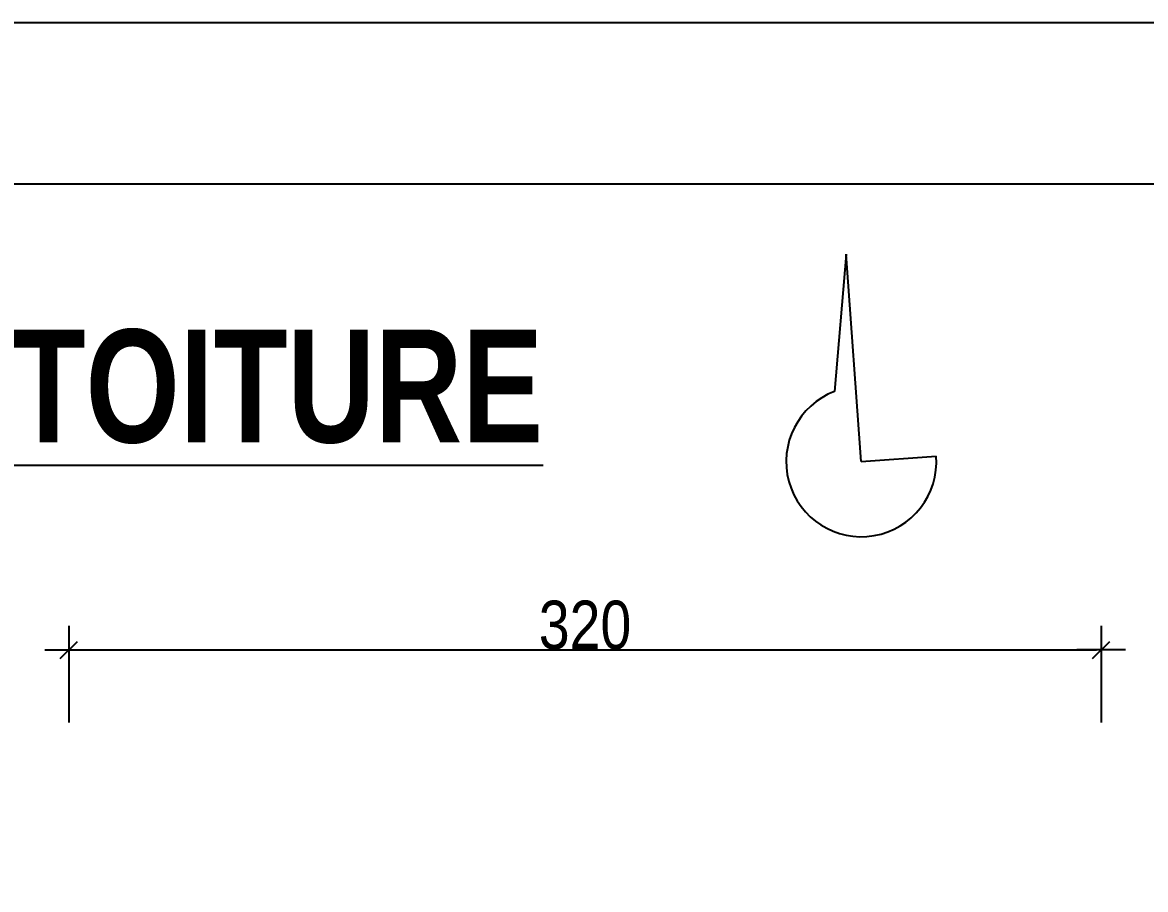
# Model space of a CAD drawing. Header units: centimetres. Extents: x 16433 to 114398, y -50094 to -12305.
# Drawn here: x 48949.9 to 49298, y -43212.6 to -42943.9 of the extents above; entities that cross this region are included whole.
import ezdxf
from ezdxf.enums import TextEntityAlignment as Align

# ---------------------------------------------------------------- set-up
doc = ezdxf.new("R2010")
doc.units = ezdxf.units.CM
doc.header["$LTSCALE"] = 0.5
doc.layers.get('DEFPOINTS').update_dxf_attribs({"linetype": 'CONTINUOUS'})
for name, color, linetype in [('01_fenetres', 171, 'CONTINUOUS'), ('01_linteaux', 2, 'CONTINUOUS'), ('01_texte', 230, 'CONTINUOUS'), ('AA_COTES', 2, 'CONTINUOUS')]:
    doc.layers.add(name, color=color, linetype=linetype)
doc.styles.add('impact', font='impact.ttf')
doc.styles.add('STYLE2', font='ARIALN.TTF')
doc.dimstyles.new('JB50', dxfattribs={"dimscale": 0.1, "dimtxt": 150, "dimasz": 15, "dimexe": 0.1, "dimexo": 0.1, "dimgap": 0.09, "dimtad": 1, "dimdec": 1, "dimdsep": 46, "dimtxsty": 'STYLE2', "dimblk1": 'BOND_G', "dimblk2": 'BOND_D', "dimsah": 1, "dimcen": 1.5, "dimdle": 0.01, "dimse1": 1, "dimse2": 1, "dimclrd": 4, "dimclre": 2, "dimclrt": 6, "dimazin": 2, "dimtfac": 2.333333, "dimtdec": 1, "dimtix": 1, "dimtmove": 2, "dimatfit": 3, "dimldrblk": 'BOND_G', "dimfxl": 1, "dimtolj": 1, "dimtzin": 0, "dimarcsym": 0})

# ---------------------------------------------------------------- blocks, each defined once
blk = doc.blocks.new('BOND_G')
at = {"layer": 'AA_COTES', "color": 0}
for p, q in [((0, -5), (0, 15)), ((5, 0), (-5, 0)), ((1.77, 1.77), (-1.77, -1.77))]:
    blk.add_line(p, q, dxfattribs=at)
blk = doc.blocks.new('BOND_D')
at = {"layer": 'AA_COTES', "color": 0}
for p, q in [((0, 5), (0, -15)), ((5, 0), (-5, 0)), ((-1.77, -1.77), (1.77, 1.77))]:
    blk.add_line(p, q, dxfattribs=at)
blk = doc.blocks.new('*D4523')
at = {"layer": '01_linteaux', "color": 4, "lineweight": -2, "ltscale": 2, "transparency": 16777216}
blk.add_line((48965.76, -43138.37), (49282.76, -43138.37), dxfattribs=at)
at = {"layer": 'DEFPOINTS', "color": 0, "ltscale": 2}
for p in [(49284.26, -43138.37), (48964.26, -43226.67), (49284.26, -43226.67)]:
    blk.add_point(p, dxfattribs=at)
at = {"layer": '01_linteaux', "color": 4, "lineweight": -2, "ltscale": 2, "transparency": 16777216, "xscale": 1.5, "yscale": 1.5, "zscale": 1.5, "rotation": 180}
blk.add_blockref('BOND_G', (48964.26, -43138.37), dxfattribs=at)
at = {"layer": '01_linteaux', "color": 4, "lineweight": -2, "ltscale": 2, "transparency": 16777216, "xscale": 1.5, "yscale": 1.5, "zscale": 1.5}
blk.add_blockref('BOND_D', (49284.26, -43138.37), dxfattribs=at)
at = {"layer": '01_linteaux', "color": 6, "ltscale": 2, "transparency": 16777216, "insert": (49124.26, -43130.7), "char_height": 15, "attachment_point": 5, "style": 'STYLE2'}
blk.add_mtext('\\A1;320', dxfattribs=at)

msp = doc.modelspace()

# ---------------------------------------------------------------- linework, layer by layer
at = {"layer": '01_fenetres', "ltscale": 30}
msp.add_line((48658.71, -42993.884), (50658.71, -42993.884), dxfattribs=at)
at = {"layer": '01_texte', "ltscale": 30}
for q in [(49658.71, -42943.884), (50703.71, -42943.884)]:
    msp.add_line((48608.71, -42943.884), q, dxfattribs=at)
at = {"layer": '01_texte'}
for p, q in [((49205.156, -43015.669), (49201.609, -43058.246)), ((49209.894, -43079.994), (49205.156, -43015.669)), ((49209.894, -43079.994), (49233.104, -43078.284))]:
    msp.add_line(p, q, dxfattribs=at)
msp.add_arc((49209.894, -43079.994), 23.273, 110.85418, 4.21314, dxfattribs=at)

# ---------------------------------------------------------------- texts
at = {"layer": '01_texte', "style": 'impact'}
msp.add_text('%%UVUE EN PLAN TOITURE', height=35, dxfattribs=at).set_placement((48897.469, -43084.56), align=Align.BOTTOM_CENTER)

# ---------------------------------------------------------------- dimensions: what is measured, and where the dimension line sits
at = {"layer": '01_linteaux', "ltscale": 2}
dim = msp.add_linear_dim(base=(49284.259, -43138.372), p1=(48964.259, -43226.669), p2=(49284.259, -43226.669), dimstyle='JB50', dxfattribs=at)
dim.commit()
dim.dimension.update_dxf_attribs({"geometry": '*D4523', "text_midpoint": (49124.259, -43130.705)})

doc.saveas('drawing.dxf')
